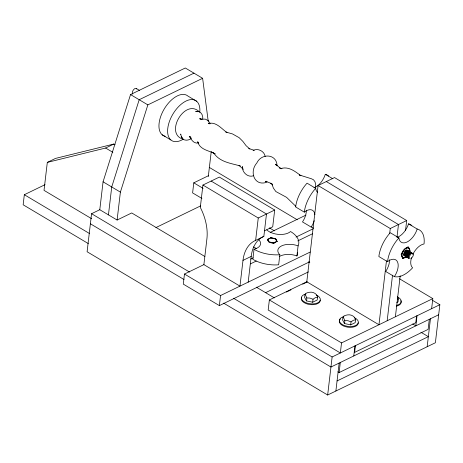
<?xml version="1.0" encoding="UTF-8"?>
<svg xmlns="http://www.w3.org/2000/svg" width="463" height="463" viewBox="0 0 463 463"><rect width="100%" height="100%" fill="white"/><g stroke="black" fill="none" stroke-linecap="round" stroke-linejoin="round"><path stroke-width="0.69" d="M202.736 119.199L202.759 117.226L202.047 114.517L200.629 112.584L198.615 111.548L195.675 111.635L198.1 111.693M277.065 165.731C276.724 153.67 261.479 152.946 256.791 163.051C249.059 171.756 254.326 186.757 266.931 182.196M315.673 187.121L315.702 184.482L314.99 181.78L313.573 179.841L311.558 178.811L299.329 174.962L300.967 175.801C295.018 171.275 288.345 165.968 280.52 168.677L281.99 168.711L279.519 167.895L280.642 168.468L275.497 164.203L276.376 165.401M406.335 255.495L407.127 253.354L408.482 252.219M407.776 256.352L408.569 254.216L410.386 252.96M45.05 184.668L24.331 194.715L23.15 204.785L88.3 243.584M115.044 144.757L113.84 144.045L55.531 158.404L47.313 162.391L44.026 190.362L91.61 218.698M204.889 256.525L131.712 212.951L117.11 220.035L99.788 209.722L91.57 213.709L87.102 251.75L327.659 395.008L435.382 342.747L439.85 304.7L432.407 300.273M99.782 209.751L103.064 181.809L130.531 94.568L185.304 67.992L202.626 78.305L208.223 121.312M108.446 214.907L111.728 186.965L139.189 99.724L193.962 73.148M117.104 220.064L120.386 192.122L147.853 104.881L202.626 78.305M208.396 175.743L193.789 182.833L192.608 192.903L201.909 198.442M203.957 264.593L184.477 274.044L183.29 284.114L219.375 305.603L309.643 261.809M274.692 210.028L219.364 177.08L202.933 185.05L200.305 207.43A41.919 27.184 64.1 0 1 206.903 238.896L203.882 264.628L239.961 286.117L242.988 260.385A41.919 27.184 64.1 0 1 255.634 240.378L258.261 217.998L274.692 210.028L272.724 226.812L264.506 230.8M208.309 176.49L211.255 151.413M219.375 305.603L220.562 295.533L310.175 252.051M248.18 282.129L251.201 256.398A41.919 27.184 64.1 0 1 263.846 236.39L266.48 214.016L211.151 181.062M258.568 239.429A13.797 7.373 6.7 0 1 254.042 249.239L252.856 259.309A26.657 14.243 6.7 0 0 278.651 264.807L279.837 254.737A13.797 7.373 6.7 0 1 281.579 245.911A13.797 7.373 6.7 0 1 298.091 245.876L296.91 255.946A13.797 7.373 6.7 0 0 279.247 256.629M306.911 281.712L269.362 299.931L268.181 310.002L340.346 352.98L341.532 342.909L432.818 298.618L431.632 308.688M304.949 294.427L304.596 297.408L306.425 300.886L312.681 302.223L317.109 300.07C319.169 295.006 313.908 291.389 309.377 292.28C301.141 293.802 308.514 295.764 306.425 300.886M405.513 230.603L406.693 220.55L334.523 177.572L318.093 185.547L306.79 281.77L378.96 324.748L386.466 260.837M312.681 302.223L313.034 299.243L315.303 297.686L317.456 297.096M327.659 395.008L332.133 356.967L439.85 304.7M342.956 317.062L342.608 320.043L344.437 323.521L350.688 324.858L355.115 322.705C357.176 317.641 351.915 314.024 347.383 314.915C339.147 316.437 346.527 318.399 344.437 323.521M335.878 391.021L339.165 363.05M337.886 371.83L339.124 372.565L340.305 362.494M350.688 324.858L351.041 321.878L353.31 320.315L355.468 319.73M353.773 355.96L354.953 345.89M355.41 345.67L354.623 352.384L415.786 322.711L416.573 315.998M389.672 233.549L390.263 228.519L406.693 220.55M387.172 320.761L392.526 275.196M396.988 237.218L398.475 224.538L326.311 181.56M395.39 316.779L400.2 275.844M397.514 296.685L398.371 298.913L398.024 301.893L396.756 302.507M417.03 315.778L415.843 325.848L412.747 324.002M429.311 319.314L428.125 329.384L339.124 372.565M427.164 346.729L430.451 318.758M409.599 250.767L409.564 249.592L408.204 247.011M404.922 254.146L405.681 252.497L407.035 251.363M403.18 250.633L401.074 254.361M409.581 251.959L410.195 250.674L408.534 247.051L404.106 249.198L401.34 254.968L403.007 258.597L406.798 256.757M407.834 246.924L405.108 248.509M404.795 250.882L406.647 249.817L407.972 250.5M410.889 254.204L409.408 256.178L409.489 257.891M410.797 258.811C418.199 252.075 407.07 250.454 408.65 258.395L409.524 258.586M191.346 138.53C188.921 140.208 185.431 140.989 182.908 139.085L181.496 137.152L180.703 134.027L180.778 134.444M406.057 256.913L402.486 258.29M406.317 250.934L404.61 252.607L404.245 254.604M407.758 251.791C406.45 252.462 405.084 254.285 405.877 255.744M409.205 252.653L407.498 254.326L407.133 256.323M270.994 237.895L275.688 239.001L277.1 241.692L275.456 238.85L270.994 237.895L267.429 239.631L268.557 241.784M47.313 162.391L105.628 148.027L113.84 144.045M155.904 227.593L200.577 205.919M270.195 232.455L305.916 215.127M255.634 240.378L263.846 236.39M267.834 239.429L269.136 241.912L273.604 242.867L276.764 241.333M270.224 242.618L273.679 243.353L275.392 242.519M242.988 260.385L251.201 256.398M250.633 259.101L253.226 257.845M296.025 237.079L313.532 228.589M250.425 263.881L256.265 261.051M297.761 240.916L312.675 233.682M265.542 292.697L308.422 271.897M286.452 292.055L290.995 289.844M302.692 284.172L307.241 281.967M438.669 314.771L330.947 367.037L223.687 303.161M337.058 380.951L428.35 336.659L420.902 332.226M406.468 256.23L405.038 256.247C403.568 254.019 407.127 249.129 409.414 251.363M253.759 175.656C248.035 178.018 242.051 172.427 242.346 166.564L242.844 168.463M266.879 181.374L265.559 181.809L266.717 181.484M253.093 150.492C257.81 147.801 264.466 151.21 265.166 156.506M406.497 250.477C404.494 250.923 403.041 253.66 403.979 255.501L404.361 255.761L403.371 254.552M198.708 142.888C194.558 144.155 191.103 140.324 190.079 136.649L191.04 137.962L189.251 136.666L190.594 137.355M397.231 299.104L398.371 298.913M200.004 119.251L205.288 119.118L208.414 120.739L210.028 123.824M306.778 297.912L309.961 298.091L313.034 299.243M344.785 320.546L347.968 320.726L351.041 321.878M405.194 256.01L404.315 255.819C403.041 253.591 405.802 249.499 408.372 250.512M406.636 256.867L405.762 256.676C403.979 254.337 408.783 248.805 410.316 252.376M407.359 257.301L406.479 257.11C404.697 254.766 409.5 249.233 411.04 252.804M408.082 257.729L407.203 257.538C405.42 255.194 410.224 249.661 411.757 253.232M408.806 258.157L407.926 257.966C406.144 255.622 410.947 250.095 412.481 253.66M266.781 181.311L265.756 181.282L271.92 183.759L270.797 183.186L272.713 184.986M409.662 252.526L410.073 252.555M411.52 253.417C409.72 253.348 408.268 255.501 408.58 257.185M248.631 148.432L254.216 150.319M201.689 119.292L199.703 118.337L201.046 119.026M209.751 123.841L208.367 123.135L209.988 123.54L208.211 123.494C216.221 121.474 221.181 128.523 226.922 132.516M226.853 132.563L225.822 132.03L232.553 133.952L239.168 137.696L242.861 141.377L246.05 145.637L249.87 149.063M198.523 142.477L197.603 142.008L198.743 143.252L197.73 141.869C199.732 149.161 207.482 150.388 213.397 152.958L211.828 152.153L215.33 153.942M214.809 153.681L213.779 153.149C220.087 162.212 230.603 163.167 240.233 165.957L238.995 165.326L243.353 169.365M183.643 139.357C163.659 134.241 184.986 97.705 199.35 111.82M313.949 187.822A13.797 7.483 -59.2 0 0 325.31 174.302L332.729 178.724M397.156 237.369A13.797 7.483 -59.2 0 0 408.516 223.855L417.175 229.011A26.657 14.451 -59.2 0 1 424.027 243.966A13.797 7.483 -59.2 0 0 412.764 254.517M196.671 101.281L188.013 96.119A23.324 12.646 -59.2 0 0 163.815 109.679A23.324 12.646 -59.2 0 0 165.112 136.284M318.093 185.547L390.263 228.519M317.549 192.324A13.797 7.483 -59.2 0 1 315.708 188.319L307.05 183.163A26.657 14.451 -59.2 0 0 295.643 206.973L304.307 212.129A13.797 7.483 -59.2 0 1 314.915 214.705M417.175 229.011A13.797 7.483 -59.2 0 1 407.035 242.027A13.797 7.483 -59.2 0 1 398.915 237.872L390.257 232.715A26.657 14.451 -59.2 0 0 378.85 256.525L387.514 261.682A13.797 7.483 -59.2 0 1 397.509 261.919A13.797 7.483 -59.2 0 1 394.366 276.631L385.702 271.474A13.797 7.483 -59.2 0 0 389.516 259.766M136.463 88.589L139.554 90.424M130.531 94.568L147.853 104.881M162.166 134.774L170.824 139.93M399.511 278.784L432.818 298.618M313.144 227.339A26.657 14.451 -59.2 0 1 311.159 227.078L302.495 221.922A13.797 7.483 -59.2 0 0 306.309 210.214M209.212 167.351L297.252 219.78M202.933 185.05L258.261 217.998M193.789 182.833L203.089 188.372M269.443 227.883L274.403 230.84M308.566 261.96L309.805 262.695M105.628 148.027L112.845 152.327M103.064 181.809L120.386 192.122M256.357 287.176L274.339 297.883M269.362 299.931L341.532 342.909M91.57 213.709L189.529 272.047M233.549 298.259L332.133 356.967M184.477 274.044L220.562 295.533M90.389 223.779L184.008 279.53M24.331 194.715L89.486 233.514M295.851 206.348L286.562 197.342L275.844 191.537L273.373 188.065L271.874 183.84M181.398 136.666L182.781 138.559M401.6 255.831L402.469 258.117M273.604 242.867L273.679 243.353M304.307 212.129A26.657 14.451 -59.2 0 1 315.708 188.319M314.215 220.701A13.797 7.483 -59.2 0 1 311.159 227.078M325.31 174.302A26.657 14.451 -59.2 0 1 328.672 176.027M406.207 256.699A5.348 2.9 -59.2 0 1 402.069 255.35A5.348 2.9 -59.2 0 1 405.976 248.504A5.348 2.9 -59.2 0 1 409.431 251.044M408.516 223.855A26.657 14.451 -59.2 0 1 411.879 225.579M394.366 276.631A26.657 14.451 -59.2 0 0 412.62 267.776A13.797 7.483 -59.2 0 1 411.491 257.769M387.514 261.682A26.657 14.451 -59.2 0 1 398.915 237.872M183.25 139.195A23.324 12.646 -59.2 0 1 167.635 130.028A23.324 12.646 -59.2 0 1 185.055 101.542A23.324 12.646 -59.2 0 1 199.796 112.133M132.771 94.111A3.334 1.806 -59.2 0 1 133.489 89.805A3.334 1.806 -59.2 0 1 136.759 88.989M297.634 252.289A26.657 14.243 6.7 0 1 296.91 255.946M253.458 246.935A13.797 7.373 6.7 0 1 256.352 248.619M279.837 254.737A26.657 14.243 6.7 0 1 254.042 249.239M298.091 245.876A26.657 14.243 6.7 0 0 290.556 231.523A13.797 7.373 6.7 0 1 266.781 229.874M358.246 322.833A9.532 5.093 6.7 0 1 347.777 327.179A9.532 5.093 6.7 0 1 339.547 320.211M339.773 319.8A9.532 5.093 6.7 0 1 340.432 319.036M354.438 317.699A9.532 5.093 6.7 0 1 355.74 325.472A9.532 5.093 6.7 0 1 341.491 323.978A9.532 5.093 6.7 0 1 343.905 316.599M397.341 296.881A9.532 5.093 6.7 0 1 396.722 305.337M400.767 300.666A9.532 5.093 6.7 0 1 396.629 306.136M320.24 300.198A9.532 5.093 6.7 0 1 309.77 304.544A9.532 5.093 6.7 0 1 301.54 297.576M316.426 295.064A9.532 5.093 6.7 0 1 317.734 302.837A9.532 5.093 6.7 0 1 303.485 301.344A9.532 5.093 6.7 0 1 305.898 293.964M270.884 237.687L267.464 239.348L268.876 242.039L273.708 243.075L277.134 241.414L275.722 238.723L270.884 237.687"/></g></svg>
